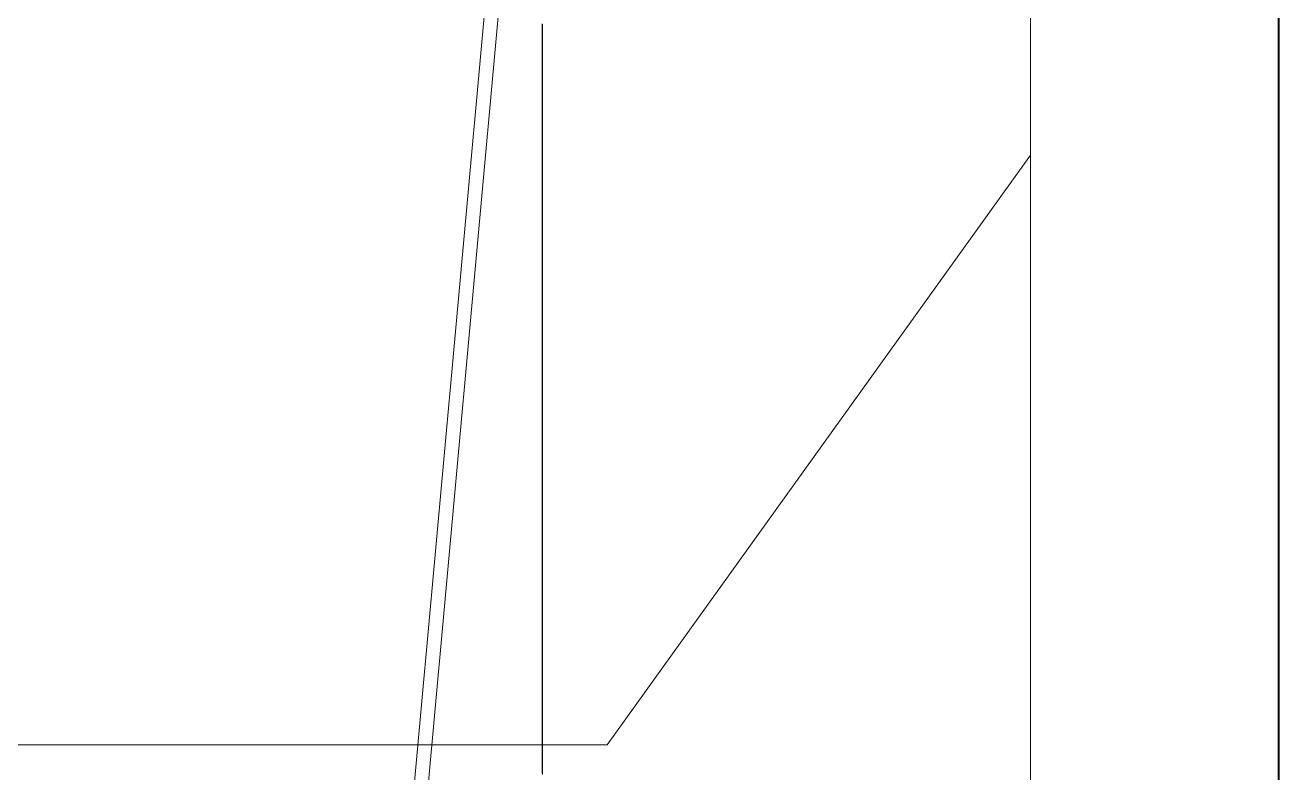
# Model space of a CAD drawing. Extents: x 65572 to 72871, y 30718 to 33858.
# Drawn here: x 65707.98 to 65710.501, y 31710.59 to 31712.094 of the extents above; entities that cross this region are included whole.
import ezdxf

# ---------------------------------------------------------------- set-up
doc = ezdxf.new("R2010")
doc.units = 0
doc.header["$LTSCALE"] = 0.5
doc.header["$MEASUREMENT"] = 0
doc.layers.get('0').update_dxf_attribs({"color": 20, "linetype": 'CONTINUOUS'})
for name, color, linetype, lineweight in [('Framing', 142, 'CONTINUOUS', 13), ('Layout', 154, 'CONTINUOUS', 5), ('Structure', 7, 'CONTINUOUS', 40)]:
    doc.layers.add(name, color=color, linetype=linetype, lineweight=lineweight)

# ---------------------------------------------------------------- blocks, each defined once
blk = doc.blocks.new('12fstg01')
at = {"color": 0, "linetype": 'ByBlock'}
for p, q in [((-0.277471, 0.017898), (-0.277471, 0.056002)), ((-0.25256, 0), (-0.277471, 0.017898)), ((-0.206477, 0), (-0.25256, 0))]:
    blk.add_line(p, q, dxfattribs=at)

msp = doc.modelspace()

# ---------------------------------------------------------------- linework, layer by layer
at = {"layer": 'Framing'}
msp.add_line((65710.001499, 31646.573358), (65710.001499, 31987.019194), dxfattribs=at)
at = {"layer": 'Layout', "linetype": 'ByBlock'}
for p, q in [((65708.020398, 31702.39902), (65709.020403, 31713.399074)), ((65708.020398, 31702.39902), (65709.020081, 31713.395532)), ((65709.020403, 31713.090537), (65708.020398, 31702.090483))]:
    msp.add_line(p, q, dxfattribs=at)
msp.add_lwpolyline([(65709.020081, 31710.588608), (65709.020081, 31710.59297), (65709.020081, 31710.597331), (65709.020081, 31710.601693), (65709.020081, 31710.606054), (65709.020081, 31710.610416), (65709.020081, 31710.614778), (65709.020081, 31710.619139), (65709.020081, 31710.623501), (65709.020081, 31710.627863), (65709.020081, 31710.632224), (65709.020081, 31710.636586), (65709.020081, 31710.640948), (65709.020081, 31710.645309), (65709.020081, 31710.649671), (65709.020081, 31710.654033), (65709.020081, 31710.658394), (65709.020081, 31710.662756), (65709.020081, 31710.667118), (65709.020081, 31710.671479), (65709.020081, 31710.675841), (65709.020081, 31710.680202), (65709.020081, 31710.684564), (65709.020081, 31710.688926), (65709.020081, 31710.693287), (65709.020081, 31710.697649), (65709.020081, 31710.702011), (65709.020081, 31710.706372), (65709.020081, 31710.710734), (65709.020081, 31710.715096), (65709.020081, 31710.719457), (65709.020081, 31710.723819), (65709.020081, 31710.728181), (65709.020081, 31710.732542), (65709.020081, 31710.736904), (65709.020081, 31710.741266), (65709.020081, 31710.745627), (65709.020081, 31710.749989), (65709.020081, 31710.75435), (65709.020081, 31710.758712), (65709.020081, 31710.763074), (65709.020081, 31710.767435), (65709.020081, 31710.771797), (65709.020081, 31710.776159), (65709.020081, 31710.77998), (65709.020081, 31710.783262), (65709.020081, 31710.786544), (65709.020081, 31710.789826), (65709.020081, 31710.793107), (65709.020081, 31710.796389), (65709.020081, 31710.799671), (65709.020081, 31710.802953), (65709.020081, 31710.806234), (65709.020081, 31710.809516), (65709.020081, 31710.812798), (65709.020081, 31710.816079), (65709.020081, 31710.819361), (65709.020081, 31710.822643), (65709.020081, 31710.825925), (65709.020081, 31710.829206), (65709.020081, 31710.832488), (65709.020081, 31710.83577), (65709.020081, 31710.839052), (65709.020081, 31710.842333), (65709.020081, 31710.845615), (65709.020081, 31710.848897), (65709.020081, 31710.852179), (65709.020081, 31710.85546), (65709.020081, 31710.858742), (65709.020081, 31710.862024), (65709.020081, 31710.865306), (65709.020081, 31710.868587), (65709.020081, 31710.871869), (65709.020081, 31710.875151), (65709.020081, 31710.878432), (65709.020081, 31710.881714), (65709.020081, 31710.884996), (65709.020081, 31710.888278), (65709.020081, 31710.891559), (65709.020081, 31710.894841), (65709.020081, 31710.898123), (65709.020081, 31710.901405), (65709.020081, 31710.904686), (65709.020081, 31710.907968), (65709.020081, 31710.91125), (65709.020081, 31710.914532), (65709.020081, 31710.917813), (65709.020081, 31710.921095), (65709.020081, 31710.924377), (65709.020081, 31710.927658), (65709.020081, 31710.93094), (65709.020081, 31710.934222), (65709.020081, 31710.937504), (65709.020081, 31710.940785), (65709.020081, 31710.944067), (65709.020081, 31710.947349), (65709.020081, 31710.950631), (65709.020081, 31710.953912), (65709.020081, 31710.957194), (65709.020081, 31710.960476), (65709.020081, 31710.963758), (65709.020081, 31710.967039), (65709.020081, 31710.970321), (65709.020081, 31710.973603), (65709.020081, 31710.976884), (65709.020081, 31710.980166), (65709.020081, 31710.983448), (65709.020081, 31710.98673), (65709.020081, 31710.990011), (65709.020081, 31710.993293), (65709.020081, 31710.996575), (65709.020081, 31710.999857), (65709.020081, 31711.003138), (65709.020081, 31711.00642), (65709.020081, 31711.009702), (65709.020081, 31711.012984), (65709.020081, 31711.016265), (65709.020081, 31711.019547), (65709.020081, 31711.022829), (65709.020081, 31711.02611), (65709.020081, 31711.029392), (65709.020081, 31711.032674), (65709.020081, 31711.035956), (65709.020081, 31711.039237), (65709.020081, 31711.042519), (65709.020081, 31711.045801), (65709.020081, 31711.049083), (65709.020081, 31711.052364), (65709.020081, 31711.055646), (65709.020081, 31711.058928), (65709.020081, 31711.06221), (65709.020081, 31711.065491), (65709.020081, 31711.068773), (65709.020081, 31711.072055), (65709.020081, 31711.075337), (65709.020081, 31711.078618), (65709.020081, 31711.0819), (65709.020081, 31711.085182), (65709.020081, 31711.088463), (65709.020081, 31711.091745), (65709.020081, 31711.095027), (65709.020081, 31711.098309), (65709.020081, 31711.10159), (65709.020081, 31711.104872), (65709.020081, 31711.108154), (65709.020081, 31711.111436), (65709.020081, 31711.114717), (65709.020081, 31711.117999), (65709.020081, 31711.121281), (65709.020081, 31711.124563), (65709.020081, 31711.127844), (65709.020081, 31711.131126), (65709.020081, 31711.134408), (65709.020081, 31711.137689), (65709.020081, 31711.140971), (65709.020081, 31711.144253), (65709.020081, 31711.147535), (65709.020081, 31711.150816), (65709.020081, 31711.154098), (65709.020081, 31711.15738), (65709.020081, 31711.160662), (65709.020081, 31711.163943), (65709.020081, 31711.167225), (65709.020081, 31711.170507), (65709.020081, 31711.173789), (65709.020081, 31711.17707), (65709.020081, 31711.180352), (65709.020081, 31711.183634), (65709.020081, 31711.186915), (65709.020081, 31711.190197), (65709.020081, 31711.193479), (65709.020081, 31711.196761), (65709.020081, 31711.200042), (65709.020081, 31711.203324), (65709.020081, 31711.206606), (65709.020081, 31711.209888), (65709.020081, 31711.213169), (65709.020081, 31711.216451), (65709.020081, 31711.219733), (65709.020081, 31711.223015), (65709.020081, 31711.226296), (65709.020081, 31711.229578), (65709.020081, 31711.23286), (65709.020081, 31711.236141), (65709.020081, 31711.239423), (65709.020081, 31711.242705), (65709.020081, 31711.245987), (65709.020081, 31711.249268), (65709.020081, 31711.25255), (65709.020081, 31711.255832), (65709.020081, 31711.259114), (65709.020081, 31711.262395), (65709.020081, 31711.265677), (65709.020081, 31711.268959), (65709.020081, 31711.272241), (65709.020081, 31711.275522), (65709.020081, 31711.278804), (65709.020081, 31711.282086), (65709.020081, 31711.285368), (65709.020081, 31711.288649), (65709.020081, 31711.291931), (65709.020081, 31711.295213), (65709.020081, 31711.298494), (65709.020081, 31711.301776), (65709.020081, 31711.305058), (65709.020081, 31711.30834), (65709.020081, 31711.311621), (65709.020081, 31711.314903), (65709.020081, 31711.318185), (65709.020081, 31711.321467), (65709.020081, 31711.324748), (65709.020081, 31711.32803), (65709.020081, 31711.331312), (65709.020081, 31711.334594), (65709.020081, 31711.337875), (65709.020081, 31711.341157), (65709.020081, 31711.344439), (65709.020081, 31711.34772), (65709.020081, 31711.351002), (65709.020081, 31711.354284), (65709.020081, 31711.357566), (65709.020081, 31711.360847), (65709.020081, 31711.364129), (65709.020081, 31711.367411), (65709.020081, 31711.370693), (65709.020081, 31711.373974), (65709.020081, 31711.377256), (65709.020081, 31711.380538), (65709.020081, 31711.38382), (65709.020081, 31711.387101), (65709.020081, 31711.390383), (65709.020081, 31711.393665), (65709.020081, 31711.396946), (65709.020081, 31711.400228), (65709.020081, 31711.40351), (65709.020081, 31711.406792), (65709.020081, 31711.410073), (65709.020081, 31711.413355), (65709.020081, 31711.416637), (65709.020081, 31711.419919), (65709.020081, 31711.4232), (65709.020081, 31711.426482), (65709.020081, 31711.429764), (65709.020081, 31711.433046), (65709.020081, 31711.436327), (65709.020081, 31711.439609), (65709.020081, 31711.442891), (65709.020081, 31711.446172), (65709.020081, 31711.449454), (65709.020081, 31711.452736), (65709.020081, 31711.456018), (65709.020081, 31711.459299), (65709.020081, 31711.462581), (65709.020081, 31711.465863), (65709.020081, 31711.469145), (65709.020081, 31711.472426), (65709.020081, 31711.475708), (65709.020081, 31711.47899), (65709.020081, 31711.482272), (65709.020081, 31711.485553), (65709.020081, 31711.488835), (65709.020081, 31711.492117), (65709.020081, 31711.495398), (65709.020081, 31711.49868), (65709.020081, 31711.501962), (65709.020081, 31711.505244), (65709.020081, 31711.508525), (65709.020081, 31711.511807), (65709.020081, 31711.515089), (65709.020081, 31711.518371), (65709.020081, 31711.521652), (65709.020081, 31711.524934), (65709.020081, 31711.528216), (65709.020081, 31711.531498), (65709.020081, 31711.534779), (65709.020081, 31711.538061), (65709.020081, 31711.541343), (65709.020081, 31711.544625), (65709.020081, 31711.547906), (65709.020081, 31711.551188), (65709.020081, 31711.55447), (65709.020081, 31711.557751), (65709.020081, 31711.561033), (65709.020081, 31711.564315), (65709.020081, 31711.567597), (65709.020081, 31711.570878), (65709.020081, 31711.57416), (65709.020081, 31711.577442), (65709.020081, 31711.580724), (65709.020081, 31711.584005), (65709.020081, 31711.587287), (65709.020081, 31711.590569), (65709.020081, 31711.593851), (65709.020081, 31711.597132), (65709.020081, 31711.600414), (65709.020081, 31711.603696), (65709.020081, 31711.606977), (65709.020081, 31711.610259), (65709.020081, 31711.613541), (65709.020081, 31711.616823), (65709.020081, 31711.620104), (65709.020081, 31711.623386), (65709.020081, 31711.626668), (65709.020081, 31711.62995), (65709.020081, 31711.633231), (65709.020081, 31711.636513), (65709.020081, 31711.639795), (65709.020081, 31711.643077), (65709.020081, 31711.646358), (65709.020081, 31711.64964), (65709.020081, 31711.652922), (65709.020081, 31711.656203), (65709.020081, 31711.659485), (65709.020081, 31711.662767), (65709.020081, 31711.666049), (65709.020081, 31711.66933), (65709.020081, 31711.672612), (65709.020081, 31711.675894), (65709.020081, 31711.679176), (65709.020081, 31711.682457), (65709.020081, 31711.685739), (65709.020081, 31711.689021), (65709.020081, 31711.692303), (65709.020081, 31711.695584), (65709.020081, 31711.698866), (65709.020081, 31711.702148), (65709.020081, 31711.705429), (65709.020081, 31711.708711), (65709.020081, 31711.711993), (65709.020081, 31711.715275), (65709.020081, 31711.718556), (65709.020081, 31711.721838), (65709.020081, 31711.72512), (65709.020081, 31711.728402), (65709.020081, 31711.731683), (65709.020081, 31711.734965), (65709.020081, 31711.738247), (65709.020081, 31711.741529), (65709.020081, 31711.74481), (65709.020081, 31711.748092), (65709.020081, 31711.751374), (65709.020081, 31711.754656), (65709.020081, 31711.757937), (65709.020081, 31711.761219), (65709.020081, 31711.764501), (65709.020081, 31711.767782), (65709.020081, 31711.771064), (65709.020081, 31711.774346), (65709.020081, 31711.777628), (65709.020081, 31711.780909), (65709.020081, 31711.784191), (65709.020081, 31711.787473), (65709.020081, 31711.790755), (65709.020081, 31711.794036), (65709.020081, 31711.797318), (65709.020081, 31711.8006), (65709.020081, 31711.803882), (65709.020081, 31711.807163), (65709.020081, 31711.810445), (65709.020081, 31711.813727), (65709.020081, 31711.817008), (65709.020081, 31711.82029), (65709.020081, 31711.823572), (65709.020081, 31711.826854), (65709.020081, 31711.830135), (65709.020081, 31711.833417), (65709.020081, 31711.836699), (65709.020081, 31711.839981), (65709.020081, 31711.843262), (65709.020081, 31711.846544), (65709.020081, 31711.849826), (65709.020081, 31711.853108), (65709.020081, 31711.856389), (65709.020081, 31711.859671), (65709.020081, 31711.862953), (65709.020081, 31711.866234), (65709.020081, 31711.869516), (65709.020081, 31711.872798), (65709.020081, 31711.87608), (65709.020081, 31711.879361), (65709.020081, 31711.882643), (65709.020081, 31711.885925), (65709.020081, 31711.889207), (65709.020081, 31711.892488), (65709.020081, 31711.89577), (65709.020081, 31711.899052), (65709.020081, 31711.902334), (65709.020081, 31711.905615), (65709.020081, 31711.908897), (65709.020081, 31711.912179), (65709.020081, 31711.91546), (65709.020081, 31711.918742), (65709.020081, 31711.922024), (65709.020081, 31711.925306), (65709.020081, 31711.928587), (65709.020081, 31711.931869), (65709.020081, 31711.935151), (65709.020081, 31711.938433), (65709.020081, 31711.941714), (65709.020081, 31711.944996), (65709.020081, 31711.948278), (65709.020081, 31711.95156), (65709.020081, 31711.954841), (65709.020081, 31711.958123), (65709.020081, 31711.961405), (65709.020081, 31711.964687), (65709.020081, 31711.967968), (65709.020081, 31711.97125), (65709.020081, 31711.974532), (65709.020081, 31711.977813), (65709.020081, 31711.981095), (65709.020081, 31711.984377), (65709.020081, 31711.987659), (65709.020081, 31711.99094), (65709.020081, 31711.994222), (65709.020081, 31711.997504), (65709.020081, 31712.000786), (65709.020081, 31712.004067), (65709.020081, 31712.007349), (65709.020081, 31712.010631), (65709.020081, 31712.013913), (65709.020081, 31712.017194), (65709.020081, 31712.020476), (65709.020081, 31712.023758), (65709.020081, 31712.027039), (65709.020081, 31712.030321), (65709.020081, 31712.033603), (65709.020081, 31712.036885), (65709.020081, 31712.040166), (65709.020081, 31712.043448), (65709.020081, 31712.04673), (65709.020081, 31712.050012), (65709.020081, 31712.053293), (65709.020081, 31712.056575), (65709.020081, 31712.059857), (65709.020081, 31712.063139), (65709.020081, 31712.06642), (65709.020081, 31712.069702), (65709.020081, 31712.072984), (65709.020081, 31712.076265), (65709.020081, 31712.079547), (65709.020081, 31712.082829), (65709.020081, 31712.086111), (65709.020081, 31712.089392), (65709.020081, 31712.092674), (65709.020081, 31712.095956)], dxfattribs=at)
at = {"layer": 'Layout', "linetype": 'ByBlock', "flags": 128}
msp.add_lwpolyline([(65709.020403, 31710.586883), (65709.020403, 31710.591246), (65709.020403, 31710.595609), (65709.020403, 31710.599972), (65709.020403, 31710.604335), (65709.020403, 31710.608698), (65709.020403, 31710.613061), (65709.020403, 31710.617424), (65709.020403, 31710.621787), (65709.020403, 31710.62615), (65709.020403, 31710.630513), (65709.020403, 31710.634876), (65709.020403, 31710.639239), (65709.020403, 31710.643602), (65709.020403, 31710.647965), (65709.020403, 31710.652328), (65709.020403, 31710.656692), (65709.020403, 31710.661055), (65709.020403, 31710.665418), (65709.020403, 31710.669781), (65709.020403, 31710.674144), (65709.020403, 31710.678507), (65709.020403, 31710.68287), (65709.020403, 31710.687233), (65709.020403, 31710.691596), (65709.020403, 31710.695959), (65709.020403, 31710.700322), (65709.020403, 31710.704685), (65709.020403, 31710.709048), (65709.020403, 31710.713411), (65709.020403, 31710.717774), (65709.020403, 31710.722137), (65709.020403, 31710.7265), (65709.020403, 31710.730863), (65709.020403, 31710.735227), (65709.020403, 31710.73959), (65709.020403, 31710.743953), (65709.020403, 31710.748316), (65709.020403, 31710.752679), (65709.020403, 31710.757042), (65709.020403, 31710.761405), (65709.020403, 31710.765768), (65709.020403, 31710.770131), (65709.020403, 31710.774494), (65709.020403, 31710.778857), (65709.020403, 31710.78268), (65709.020403, 31710.785963), (65709.020403, 31710.789246), (65709.020403, 31710.792528), (65709.020403, 31710.795811), (65709.020403, 31710.799094), (65709.020403, 31710.802377), (65709.020403, 31710.805659), (65709.020403, 31710.808942), (65709.020403, 31710.812225), (65709.020403, 31710.815508), (65709.020403, 31710.818791), (65709.020403, 31710.822073), (65709.020403, 31710.825356), (65709.020403, 31710.828639), (65709.020403, 31710.831922), (65709.020403, 31710.835205), (65709.020403, 31710.838487), (65709.020403, 31710.84177), (65709.020403, 31710.845053), (65709.020403, 31710.848336), (65709.020403, 31710.851619), (65709.020403, 31710.854901), (65709.020403, 31710.858184), (65709.020403, 31710.861467), (65709.020403, 31710.86475), (65709.020403, 31710.868033), (65709.020403, 31710.871315), (65709.020403, 31710.874598), (65709.020403, 31710.877881), (65709.020403, 31710.881164), (65709.020403, 31710.884446), (65709.020403, 31710.887729), (65709.020403, 31710.891012), (65709.020403, 31710.894295), (65709.020403, 31710.897578), (65709.020403, 31710.90086), (65709.020403, 31710.904143), (65709.020403, 31710.907426), (65709.020403, 31710.910709), (65709.020403, 31710.913992), (65709.020403, 31710.917274), (65709.020403, 31710.920557), (65709.020403, 31710.92384), (65709.020403, 31710.927123), (65709.020403, 31710.930406), (65709.020403, 31710.933688), (65709.020403, 31710.936971), (65709.020403, 31710.940254), (65709.020403, 31710.943537), (65709.020403, 31710.94682), (65709.020403, 31710.950102), (65709.020403, 31710.953385), (65709.020403, 31710.956668), (65709.020403, 31710.959951), (65709.020403, 31710.963233), (65709.020403, 31710.966516), (65709.020403, 31710.969799), (65709.020403, 31710.973082), (65709.020403, 31710.976365), (65709.020403, 31710.979647), (65709.020403, 31710.98293), (65709.020403, 31710.986213), (65709.020403, 31710.989496), (65709.020403, 31710.992779), (65709.020403, 31710.996061), (65709.020403, 31710.999344), (65709.020403, 31711.002627), (65709.020403, 31711.00591), (65709.020403, 31711.009193), (65709.020403, 31711.012475), (65709.020403, 31711.015758), (65709.020403, 31711.019041), (65709.020403, 31711.022324), (65709.020403, 31711.025607), (65709.020403, 31711.028889), (65709.020403, 31711.032172), (65709.020403, 31711.035455), (65709.020403, 31711.038738), (65709.020403, 31711.04202), (65709.020403, 31711.045303), (65709.020403, 31711.048586), (65709.020403, 31711.051869), (65709.020403, 31711.055152), (65709.020403, 31711.058434), (65709.020403, 31711.061717), (65709.020403, 31711.065), (65709.020403, 31711.068283), (65709.020403, 31711.071566), (65709.020403, 31711.074848), (65709.020403, 31711.078131), (65709.020403, 31711.081414), (65709.020403, 31711.084697), (65709.020403, 31711.08798), (65709.020403, 31711.091262), (65709.020403, 31711.094545), (65709.020403, 31711.097828), (65709.020403, 31711.101111), (65709.020403, 31711.104394), (65709.020403, 31711.107676), (65709.020403, 31711.110959), (65709.020403, 31711.114242), (65709.020403, 31711.117525), (65709.020403, 31711.120807), (65709.020403, 31711.12409), (65709.020403, 31711.127373), (65709.020403, 31711.130656), (65709.020403, 31711.133939), (65709.020403, 31711.137221), (65709.020403, 31711.140504), (65709.020403, 31711.143787), (65709.020403, 31711.14707), (65709.020403, 31711.150353), (65709.020403, 31711.153635), (65709.020403, 31711.156918), (65709.020403, 31711.160201), (65709.020403, 31711.163484), (65709.020403, 31711.166767), (65709.020403, 31711.170049), (65709.020403, 31711.173332), (65709.020403, 31711.176615), (65709.020403, 31711.179898), (65709.020403, 31711.183181), (65709.020403, 31711.186463), (65709.020403, 31711.189746), (65709.020403, 31711.193029), (65709.020403, 31711.196312), (65709.020403, 31711.199594), (65709.020403, 31711.202877), (65709.020403, 31711.20616), (65709.020403, 31711.209443), (65709.020403, 31711.212726), (65709.020403, 31711.216008), (65709.020403, 31711.219291), (65709.020403, 31711.222574), (65709.020403, 31711.225857), (65709.020403, 31711.22914), (65709.020403, 31711.232422), (65709.020403, 31711.235705), (65709.020403, 31711.238988), (65709.020403, 31711.242271), (65709.020403, 31711.245554), (65709.020403, 31711.248836), (65709.020403, 31711.252119), (65709.020403, 31711.255402), (65709.020403, 31711.258685), (65709.020403, 31711.261967), (65709.020403, 31711.26525), (65709.020403, 31711.268533), (65709.020403, 31711.271816), (65709.020403, 31711.275099), (65709.020403, 31711.278381), (65709.020403, 31711.281664), (65709.020403, 31711.284947), (65709.020403, 31711.28823), (65709.020403, 31711.291513), (65709.020403, 31711.294795), (65709.020403, 31711.298078), (65709.020403, 31711.301361), (65709.020403, 31711.304644), (65709.020403, 31711.307927), (65709.020403, 31711.311209), (65709.020403, 31711.314492), (65709.020403, 31711.317775), (65709.020403, 31711.321058), (65709.020403, 31711.324341), (65709.020403, 31711.327623), (65709.020403, 31711.330906), (65709.020403, 31711.334189), (65709.020403, 31711.337472), (65709.020403, 31711.340754), (65709.020403, 31711.344037), (65709.020403, 31711.34732), (65709.020403, 31711.350603), (65709.020403, 31711.353886), (65709.020403, 31711.357168), (65709.020403, 31711.360451), (65709.020403, 31711.363734), (65709.020403, 31711.367017), (65709.020403, 31711.3703), (65709.020403, 31711.373582), (65709.020403, 31711.376865), (65709.020403, 31711.380148), (65709.020403, 31711.383431), (65709.020403, 31711.386714), (65709.020403, 31711.389996), (65709.020403, 31711.393279), (65709.020403, 31711.396562), (65709.020403, 31711.399845), (65709.020403, 31711.403128), (65709.020403, 31711.40641), (65709.020403, 31711.409693), (65709.020403, 31711.412976), (65709.020403, 31711.416259), (65709.020403, 31711.419541), (65709.020403, 31711.422824), (65709.020403, 31711.426107), (65709.020403, 31711.42939), (65709.020403, 31711.432673), (65709.020403, 31711.435955), (65709.020403, 31711.439238), (65709.020403, 31711.442521), (65709.020403, 31711.445804), (65709.020403, 31711.449087), (65709.020403, 31711.452369), (65709.020403, 31711.455652), (65709.020403, 31711.458935), (65709.020403, 31711.462218), (65709.020403, 31711.465501), (65709.020403, 31711.468783), (65709.020403, 31711.472066), (65709.020403, 31711.475349), (65709.020403, 31711.478632), (65709.020403, 31711.481915), (65709.020403, 31711.485197), (65709.020403, 31711.48848), (65709.020403, 31711.491763), (65709.020403, 31711.495046), (65709.020403, 31711.498328), (65709.020403, 31711.501611), (65709.020403, 31711.504894), (65709.020403, 31711.508177), (65709.020403, 31711.51146), (65709.020403, 31711.514742), (65709.020403, 31711.518025), (65709.020403, 31711.521308), (65709.020403, 31711.524591), (65709.020403, 31711.527874), (65709.020403, 31711.531156), (65709.020403, 31711.534439), (65709.020403, 31711.537722), (65709.020403, 31711.541005), (65709.020403, 31711.544288), (65709.020403, 31711.54757), (65709.020403, 31711.550853), (65709.020403, 31711.554136), (65709.020403, 31711.557419), (65709.020403, 31711.560702), (65709.020403, 31711.563984), (65709.020403, 31711.567267), (65709.020403, 31711.57055), (65709.020403, 31711.573833), (65709.020403, 31711.577115), (65709.020403, 31711.580398), (65709.020403, 31711.583681), (65709.020403, 31711.586964), (65709.020403, 31711.590247), (65709.020403, 31711.593529), (65709.020403, 31711.596812), (65709.020403, 31711.600095), (65709.020403, 31711.603378), (65709.020403, 31711.606661), (65709.020403, 31711.609943), (65709.020403, 31711.613226), (65709.020403, 31711.616509), (65709.020403, 31711.619792), (65709.020403, 31711.623075), (65709.020403, 31711.626357), (65709.020403, 31711.62964), (65709.020403, 31711.632923), (65709.020403, 31711.636206), (65709.020403, 31711.639489), (65709.020403, 31711.642771), (65709.020403, 31711.646054), (65709.020403, 31711.649337), (65709.020403, 31711.65262), (65709.020403, 31711.655902), (65709.020403, 31711.659185), (65709.020403, 31711.662468), (65709.020403, 31711.665751), (65709.020403, 31711.669034), (65709.020403, 31711.672316), (65709.020403, 31711.675599), (65709.020403, 31711.678882), (65709.020403, 31711.682165), (65709.020403, 31711.685448), (65709.020403, 31711.68873), (65709.020403, 31711.692013), (65709.020403, 31711.695296), (65709.020403, 31711.698579), (65709.020403, 31711.701862), (65709.020403, 31711.705144), (65709.020403, 31711.708427), (65709.020403, 31711.71171), (65709.020403, 31711.714993), (65709.020403, 31711.718275), (65709.020403, 31711.721558), (65709.020403, 31711.724841), (65709.020403, 31711.728124), (65709.020403, 31711.731407), (65709.020403, 31711.734689), (65709.020403, 31711.737972), (65709.020403, 31711.741255), (65709.020403, 31711.744538), (65709.020403, 31711.747821), (65709.020403, 31711.751103), (65709.020403, 31711.754386), (65709.020403, 31711.757669), (65709.020403, 31711.760952), (65709.020403, 31711.764235), (65709.020403, 31711.767517), (65709.020403, 31711.7708), (65709.020403, 31711.774083), (65709.020403, 31711.777366), (65709.020403, 31711.780649), (65709.020403, 31711.783931), (65709.020403, 31711.787214), (65709.020403, 31711.790497), (65709.020403, 31711.79378), (65709.020403, 31711.797062), (65709.020403, 31711.800345), (65709.020403, 31711.803628), (65709.020403, 31711.806911), (65709.020403, 31711.810194), (65709.020403, 31711.813476), (65709.020403, 31711.816759), (65709.020403, 31711.820042), (65709.020403, 31711.823325), (65709.020403, 31711.826608), (65709.020403, 31711.82989), (65709.020403, 31711.833173), (65709.020403, 31711.836456), (65709.020403, 31711.839739), (65709.020403, 31711.843022), (65709.020403, 31711.846304), (65709.020403, 31711.849587), (65709.020403, 31711.85287), (65709.020403, 31711.856153), (65709.020403, 31711.859436), (65709.020403, 31711.862718), (65709.020403, 31711.866001), (65709.020403, 31711.869284), (65709.020403, 31711.872567), (65709.020403, 31711.875849), (65709.020403, 31711.879132), (65709.020403, 31711.882415), (65709.020403, 31711.885698), (65709.020403, 31711.888981), (65709.020403, 31711.892263), (65709.020403, 31711.895546), (65709.020403, 31711.898829), (65709.020403, 31711.902112), (65709.020403, 31711.905395), (65709.020403, 31711.908677), (65709.020403, 31711.91196), (65709.020403, 31711.915243), (65709.020403, 31711.918526), (65709.020403, 31711.921809), (65709.020403, 31711.925091), (65709.020403, 31711.928374), (65709.020403, 31711.931657), (65709.020403, 31711.93494), (65709.020403, 31711.938223), (65709.020403, 31711.941505), (65709.020403, 31711.944788), (65709.020403, 31711.948071), (65709.020403, 31711.951354), (65709.020403, 31711.954636), (65709.020403, 31711.957919), (65709.020403, 31711.961202), (65709.020403, 31711.964485), (65709.020403, 31711.967768), (65709.020403, 31711.97105), (65709.020403, 31711.974333), (65709.020403, 31711.977616), (65709.020403, 31711.980899), (65709.020403, 31711.984182), (65709.020403, 31711.987464), (65709.020403, 31711.990747), (65709.020403, 31711.99403), (65709.020403, 31711.997313), (65709.020403, 31712.000596), (65709.020403, 31712.003878), (65709.020403, 31712.007161), (65709.020403, 31712.010444), (65709.020403, 31712.013727), (65709.020403, 31712.01701), (65709.020403, 31712.020292), (65709.020403, 31712.023575), (65709.020403, 31712.026858), (65709.020403, 31712.030141), (65709.020403, 31712.033423), (65709.020403, 31712.036706), (65709.020403, 31712.039989), (65709.020403, 31712.043272), (65709.020403, 31712.046555), (65709.020403, 31712.049837), (65709.020403, 31712.05312), (65709.020403, 31712.056403), (65709.020403, 31712.059686), (65709.020403, 31712.062969), (65709.020403, 31712.066251), (65709.020403, 31712.069534), (65709.020403, 31712.072817), (65709.020403, 31712.0761), (65709.020403, 31712.079383), (65709.020403, 31712.082665), (65709.020403, 31712.085948), (65709.020403, 31712.089231), (65709.020403, 31712.092514), (65709.020403, 31712.095797)], dxfattribs=at)
at = {"layer": 'Structure'}
msp.add_line((65710.50134, 31628.376301), (65710.50134, 32004.756404), dxfattribs=at)

# ---------------------------------------------------------------- block references
at = {"layer": 'Layout', "linetype": 'ByBlock', "xscale": 47.58705652932135, "yscale": 47.58705652932135, "zscale": 47.58705652932135, "rotation": 89.99999999999999}
msp.add_blockref('12fstg01', (65710.002137, 31723.85062), dxfattribs=at)

doc.saveas('drawing.dxf')
